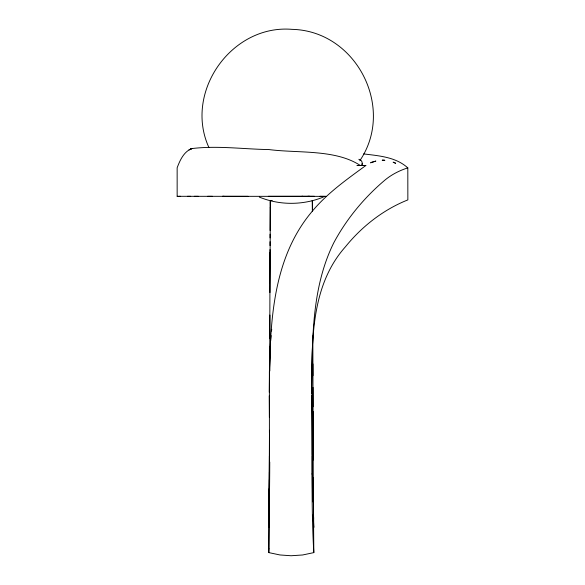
<?xml version="1.0" encoding="UTF-8"?>
<svg xmlns="http://www.w3.org/2000/svg" width="585" height="585" viewBox="0 0 585 585"><rect width="100%" height="100%" fill="white"/><g stroke="black" fill="none" stroke-linecap="round" stroke-linejoin="round"><path stroke-width="0.88" d="M269.488 454.75L269.48 433.814M269.7 370.978L270.029 249.576M270.043 245.612L270.051 241.722M270.065 237.905L270.073 234.161M270.087 230.497L270.182 201.357M311.651 393.383C312.5 342.832 310.759 289.326 333.764 242.833C346.269 219.433 363.446 198.52 383.57 181.255C390.561 175.09 399.072 170.623 407.811 167.888C395.752 156.941 378.956 155.829 363.629 153.913M269.466 451.649L269.495 430.26M269.692 371.139L269.773 346.708M269.802 338.671L269.875 315.037M269.948 292.573L270.321 207.156M269.392 472.095L269.349 483.532A192.333 0.38 -89.9 0 1 269.305 494.266L268.808 552.606L279.959 554.96L291.096 555.75L302.65 554.975L313.823 552.613L313.333 494.266A192.333 0.38 89.9 0 1 313.289 483.532L313.077 411.394M269.451 455.869L269.48 434.45M269.392 455.978L269.18 497.433M269.268 392.257C269.941 330.532 270.007 261.254 312.097 211.456C327.256 193.152 346.781 179.419 365.822 165.511L363.307 165.489M269.371 479.546L269.085 511.787M269.063 513.922L268.815 527.604L268.924 522.632M268.939 548.788L268.808 552.606M268.888 548.884L269.466 430.553M270.409 200.648L272.222 200.56M270.548 342.781L269.378 371.928L269.407 432.746M270.672 340.975L271.118 335.571M271.528 331.066L271.733 329.289M362.049 164.509C362.861 162.22 361.186 159.632 358.802 159.296M361.954 164.926L362.261 163.42M359.775 160.773C395.687 107.947 356.287 30.72 292.01 29.352C231.419 24.263 183.705 92.211 208.867 147.413M407.233 167.822L407.811 167.888L407.855 199.902C383.511 209.554 361.991 226.358 345.501 246.716C311.176 285.144 311.973 339.505 311.659 387.884C313.15 442.721 310.569 497.879 313.823 552.613M323.359 197.05C303.067 205.372 279.615 205.459 259.33 197.079M365.896 165.489L359.534 165.489M357.925 165.489L358.671 165.489M361.786 165.489L356.901 165.489M179.164 196.311L180.575 196.311M222.702 196.311L224.135 196.311M268.303 196.311L302.767 196.282M307.864 196.275L309.567 196.267M187.427 196.311L190.688 196.311M194.271 196.311L198.315 196.311M360.272 165.445C335.263 149.095 298.131 153.343 269.005 149.57C243.382 149.168 217.415 145.446 191.887 148.568C183.887 151.522 179.924 160.349 177.145 167.8L177.153 196.311L325.947 196.355M301.867 196.26L314.335 196.275M207.646 196.304L212.435 196.311M223.499 196.311L248.04 196.333M177.153 196.311L178.067 196.311M222.446 196.311L223.294 196.311M323.395 196.421L326.006 196.494M313.794 527.385L312.909 515.056M312.214 200.436L312.353 211.346M313.706 524.145L313.611 517.096M312.405 490.332L312.47 495.276M311.71 395.789L312.178 454.75M269.392 417.295L269.261 395.804M313.355 479.656L313.458 497.433M312.485 210.256L312.456 201.357M312.997 387.365L313.202 460.022M313.267 477.506L313.275 479.795M312.829 336.024L313.033 406.765M312.916 363.907L312.96 375.665M313.794 527.319A163.624 0.592 90 0 1 313.706 523.897M269.188 500.57A163.924 0.534 -89.9 0 1 269.056 516.321M313.611 519.158A164.019 0.534 89.9 0 1 313.45 500.446M269.575 282.826A163.317 0.958 -89.9 0 1 269.736 252.771M270.321 201.364A163.741 0.41 -90 0 1 270.394 208.209M312.427 489.806A163.486 3.642 -89.2 0 1 312.28 473.192M313.092 502.054A163.734 2.501 -89.8 0 1 312.763 480.175M312.251 474.567A163.851 1.038 -90 0 1 312.163 455.525M269.743 462.004A163.683 3.027 89.4 0 1 269.568 487.122M269.027 488.95A163.12 0.782 -89.9 0 1 268.895 504.328M319.995 196.297A67.794 4.409 -1.2 0 1 326.386 196.385M191.076 148.89L189.006 149.855L191.887 148.568L191.076 148.89M371.936 162.22L370.576 162.827L375.855 161.065L371.936 162.22M382.97 160.188L382.202 160.202L384.85 160.283L382.97 160.188M394.429 162.659L393.127 162.169L395.672 163.288L394.429 162.659"/></g></svg>
